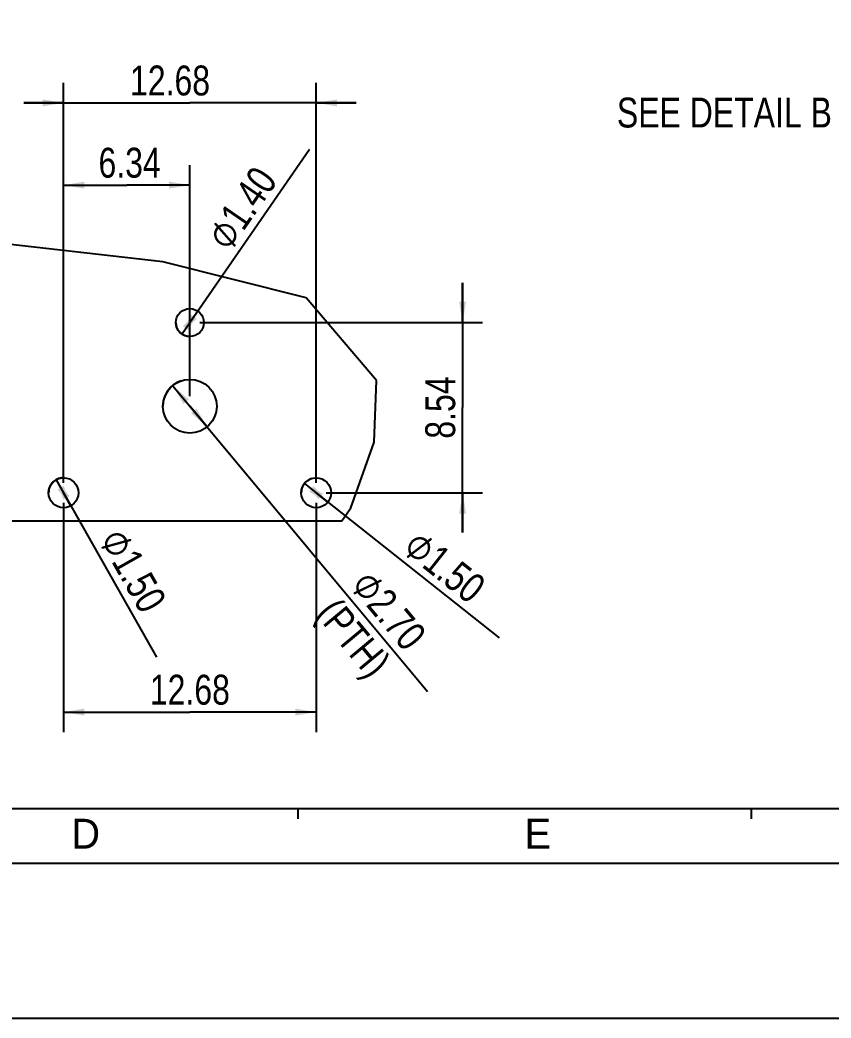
# Model space of a CAD drawing. Header units: millimetres. Extents: x 0 to 420, y 0 to 297.
# Drawn here: x 177.6 to 259, y 0 to 100.2 of the extents above; entities that cross this region are included whole.
import ezdxf

# ---------------------------------------------------------------- set-up
doc = ezdxf.new("R2010")
doc.units = ezdxf.units.MM
doc.header["$LTSCALE"] = 23.1
doc.layers.get('0').update_dxf_attribs({"linetype": 'CONTINUOUS'})
doc.layers.add('ASSEM_MEM', color=7, linetype='CONTINUOUS')
doc.layers.add('DETAIL', color=7, linetype='CONTINUOUS')
doc.styles.get("Standard").update_dxf_attribs({"font": 'txt', "width": 0.8})
doc.styles.add('TEXTSTYLE_2', font='txt')
doc.styles.add('TEXTSTYLE_3', font='symbol_asme.ttf')
doc.dimstyles.new('DIMSTYLE_3', dxfattribs={"dimtxt": 3, "dimasz": 2.1, "dimexe": 2, "dimexo": 1, "dimgap": 0.75, "dimtad": 0, "dimtih": 1, "dimtoh": 1, "dimzin": 0, "dimdsep": 46, "dimtxsty": 'STANDARD', "dimblk": '_FILLED', "dimblk1": '_FILLED', "dimblk2": '_FILLED', "dimcen": 0.09, "dimazin": 0, "dimtp": 0.01, "dimtm": 0.01, "dimtfac": 1, "dimtofl": 0, "dimtmove": 0, "dimatfit": 3, "dimldrblk": '_FILLED', "dimfxl": 1, "dimtolj": 1, "dimtzin": 0, "dimarcsym": 0})
doc.dimstyles.new('DIMSTYLE_5', dxfattribs={"dimtxt": 3, "dimasz": 2.1, "dimexe": 2, "dimexo": 1, "dimgap": 0.75, "dimtad": 1, "dimlfac": 0.5, "dimzin": 0, "dimdsep": 46, "dimtxsty": 'STANDARD', "dimblk": '_FILLED', "dimblk1": '_FILLED', "dimblk2": '_FILLED', "dimcen": 0.09, "dimazin": 0, "dimtp": 0.01, "dimtm": 0.01, "dimtfac": 1, "dimtofl": 0, "dimtmove": 0, "dimatfit": 3, "dimldrblk": '_FILLED', "dimfxl": 1, "dimtolj": 1, "dimtzin": 0, "dimarcsym": 0})
doc.dimstyles.new('DIMSTYLE_6', dxfattribs={"dimtxt": 3, "dimasz": 2.1, "dimexe": 2, "dimexo": 1, "dimtad": 1, "dimlfac": 0.5, "dimzin": 0, "dimdsep": 46, "dimtxsty": 'STANDARD', "dimblk": '_FILLED', "dimblk1": '_FILLED', "dimblk2": '_FILLED', "dimcen": 0.09, "dimazin": 0, "dimtp": 0.01, "dimtm": 0.01, "dimtfac": 1, "dimtmove": 0, "dimatfit": 2, "dimldrblk": '_FILLED', "dimfxl": 1, "dimtolj": 1, "dimtzin": 0, "dimarcsym": 0})

# ---------------------------------------------------------------- blocks, each defined once
blk = doc.blocks.new('_FILLED')
at = {"color": 0, "linetype": 'BYBLOCK'}
blk.add_solid([(0, 0), (-1, 0.167), (-1, -0.167)], dxfattribs=at)
blk = doc.blocks.new('*D46')
at = {"color": 2, "linetype": 'CONTINUOUS'}
for p, q in [((181.98, 51.71), (181.98, 28.7)), ((207.34, 51.71), (207.34, 28.7)), ((181.98, 30.7), (194.66, 30.7)), ((207.34, 30.7), (194.66, 30.7))]:
    blk.add_line(p, q, dxfattribs=at)
at = {"color": 2, "linetype": 'CONTINUOUS', "xscale": 2.1, "yscale": 2.1, "zscale": 2.1, "rotation": 180}
blk.add_blockref('_FILLED', (181.98, 30.7), dxfattribs=at)
at = {"color": 2, "linetype": 'CONTINUOUS', "xscale": 2.1, "yscale": 2.1, "zscale": 2.1}
blk.add_blockref('_FILLED', (207.34, 30.7), dxfattribs=at)
at = {"color": 2, "linetype": 'CONTINUOUS', "insert": (194.66, 34.45), "char_height": 3, "width": 12, "attachment_point": 2, "line_spacing_factor": 0.9}
blk.add_mtext('12.68', dxfattribs=at)
blk = doc.blocks.new('*D47')
at = {"color": 2, "linetype": 'CONTINUOUS'}
for p, q in [((222.04, 69.79), (222.04, 73.79)), ((222.04, 73.79), (222.04, 61.25)), ((195.66, 69.79), (224.04, 69.79)), ((222.04, 48.71), (222.04, 61.25)), ((208.34, 52.71), (224.04, 52.71)), ((222.04, 52.71), (222.04, 48.71))]:
    blk.add_line(p, q, dxfattribs=at)
at = {"color": 2, "linetype": 'CONTINUOUS', "xscale": 2.1, "yscale": 2.1, "zscale": 2.1}
for p, rotation in [((222.04, 69.79), 270), ((222.04, 52.71), 90)]:
    blk.add_blockref('_FILLED', p, dxfattribs=dict(at, rotation=rotation))
at = {"color": 2, "linetype": 'CONTINUOUS', "insert": (218.29, 61.26), "char_height": 3, "width": 9.6, "attachment_point": 2, "rotation": 90, "line_spacing_factor": 0.9}
blk.add_mtext('8.54', dxfattribs=at)
blk = doc.blocks.new('*D48')
at = {"color": 2, "linetype": 'CONTINUOUS'}
for p, q in [((181.98, 53.71), (181.98, 85.58)), ((194.66, 62.39), (194.66, 85.58)), ((181.98, 83.58), (188.32, 83.58)), ((194.66, 83.58), (188.32, 83.58))]:
    blk.add_line(p, q, dxfattribs=at)
at = {"color": 2, "linetype": 'CONTINUOUS', "xscale": 2.1, "yscale": 2.1, "zscale": 2.1, "rotation": 180}
blk.add_blockref('_FILLED', (181.98, 83.58), dxfattribs=at)
at = {"color": 2, "linetype": 'CONTINUOUS', "xscale": 2.1, "yscale": 2.1, "zscale": 2.1}
blk.add_blockref('_FILLED', (194.66, 83.58), dxfattribs=at)
at = {"color": 2, "linetype": 'CONTINUOUS', "insert": (188.61, 87.33), "char_height": 3, "width": 9.6, "attachment_point": 2, "line_spacing_factor": 0.9}
blk.add_mtext('6.34', dxfattribs=at)
blk = doc.blocks.new('*D49')
at = {"color": 2, "linetype": 'CONTINUOUS'}
for p, q in [((181.98, 53.71), (181.98, 93.83)), ((207.34, 53.71), (207.34, 93.83)), ((181.98, 91.83), (177.98, 91.83)), ((177.98, 91.83), (194.66, 91.83)), ((211.34, 91.83), (194.66, 91.83)), ((207.34, 91.83), (211.34, 91.83))]:
    blk.add_line(p, q, dxfattribs=at)
at = {"color": 2, "linetype": 'CONTINUOUS', "xscale": 2.1, "yscale": 2.1, "zscale": 2.1}
blk.add_blockref('_FILLED', (181.98, 91.83), dxfattribs=at)
at = {"color": 2, "linetype": 'CONTINUOUS', "xscale": 2.1, "yscale": 2.1, "zscale": 2.1, "rotation": 180}
blk.add_blockref('_FILLED', (207.34, 91.83), dxfattribs=at)
at = {"color": 2, "linetype": 'CONTINUOUS', "insert": (192.67, 95.58), "char_height": 3, "width": 12, "attachment_point": 2, "line_spacing_factor": 0.9}
blk.add_mtext('12.68', dxfattribs=at)
blk = doc.blocks.new('*D51')
at = {"color": 2, "linetype": 'CONTINUOUS'}
for p, q in [((192.93, 63.46), (194.66, 61.39)), ((196.39, 59.32), (194.66, 61.39)), ((194.66, 61.39), (218.5, 32.78))]:
    blk.add_line(p, q, dxfattribs=at)
at = {"color": 2, "linetype": 'CONTINUOUS', "xscale": 2.1, "yscale": 2.1, "zscale": 2.1}
for p, rotation in [((192.93, 63.46), 129.81532277), ((196.39, 59.32), 309.81532277)]:
    blk.add_blockref('_FILLED', p, dxfattribs=dict(at, rotation=rotation))
at = {"color": 2, "linetype": 'CONTINUOUS', "insert": (212.97, 45.28), "char_height": 3, "width": 19.7077, "attachment_point": 1, "rotation": 309.8153, "line_spacing_factor": 0.9, "style": 'TEXTSTYLE_3'}
blk.add_mtext('⌀\\ftxt;{\\W0.8;2.70}\\P{\\W0.8;(PTH)}', dxfattribs=at)
blk = doc.blocks.new('*D55')
at = {"color": 2, "linetype": 'CONTINUOUS'}
for p, q in [((194.66, 69.79), (206.66, 87.2)), ((195.45, 70.94), (194.66, 69.79)), ((193.86, 68.64), (194.66, 69.79))]:
    blk.add_line(p, q, dxfattribs=at)
at = {"color": 2, "linetype": 'CONTINUOUS', "xscale": 2.1, "yscale": 2.1, "zscale": 2.1}
for p, rotation in [((195.45, 70.94), 55.4116750176), ((193.86, 68.64), 235.4116750176)]:
    blk.add_blockref('_FILLED', p, dxfattribs=dict(at, rotation=rotation))
at = {"color": 2, "linetype": 'CONTINUOUS', "insert": (196.12, 78.51), "char_height": 3, "width": 19.7077, "attachment_point": 1, "rotation": 55.4117, "line_spacing_factor": 0.9, "style": 'TEXTSTYLE_3'}
blk.add_mtext('⌀\\ftxt;{\\W0.8;1.40}', dxfattribs=at)
blk = doc.blocks.new('*D56')
at = {"color": 2, "linetype": 'CONTINUOUS'}
for p, q in [((181.24, 54.01), (181.98, 52.71)), ((182.72, 51.4), (181.98, 52.71)), ((181.98, 52.71), (191.32, 36.21))]:
    blk.add_line(p, q, dxfattribs=at)
at = {"color": 2, "linetype": 'CONTINUOUS', "xscale": 2.1, "yscale": 2.1, "zscale": 2.1}
for p, rotation in [((181.24, 54.01), 119.5255076013), ((182.72, 51.4), 299.5255076013)]:
    blk.add_blockref('_FILLED', p, dxfattribs=dict(at, rotation=rotation))
at = {"color": 2, "linetype": 'CONTINUOUS', "insert": (188.11, 49.49), "char_height": 3, "width": 19.7077, "attachment_point": 1, "rotation": 299.5255, "line_spacing_factor": 0.9, "style": 'TEXTSTYLE_3'}
blk.add_mtext('⌀\\ftxt;{\\W0.8;1.50}', dxfattribs=at)
blk = doc.blocks.new('*D57')
at = {"color": 2, "linetype": 'CONTINUOUS'}
for p, q in [((206.16, 53.64), (207.34, 52.71)), ((208.51, 51.78), (207.34, 52.71)), ((207.34, 52.71), (225.7, 38.14))]:
    blk.add_line(p, q, dxfattribs=at)
at = {"color": 2, "linetype": 'CONTINUOUS', "xscale": 2.1, "yscale": 2.1, "zscale": 2.1}
for p, rotation in [((206.16, 53.64), 141.5597613105), ((208.51, 51.78), 321.5597613105)]:
    blk.add_blockref('_FILLED', p, dxfattribs=dict(at, rotation=rotation))
at = {"color": 2, "linetype": 'CONTINUOUS', "insert": (217.74, 49.24), "char_height": 3, "width": 19.7077, "attachment_point": 1, "rotation": 321.5598, "line_spacing_factor": 0.9, "style": 'TEXTSTYLE_3'}
blk.add_mtext('⌀\\ftxt;{\\W0.8;1.50}', dxfattribs=at)
blk = doc.blocks.new('*D67')
at = {"color": 2, "linetype": 'CONTINUOUS'}
blk.add_line((242.14, 132.13), (242.14, 113.48), dxfattribs=at)
at = {"color": 2, "linetype": 'CONTINUOUS', "insert": (238.39, 111.98), "char_height": 3, "width": 14.4, "attachment_point": 3, "rotation": 90, "line_spacing_factor": 0.9}
blk.add_mtext('102.70', dxfattribs=at)

msp = doc.modelspace()

# ---------------------------------------------------------------- linework, layer by layer
at = {"color": 7, "linetype": 'CONTINUOUS'}
for p, q in [((191.946, 75.883), (174.301, 77.9)), ((206.335, 72.275), (191.946, 75.883)), ((213.396, 63.972), (206.335, 72.275)), ((213.161, 57.801), (213.396, 63.972)), ((210.829, 51.204), (213.161, 57.801)), ((209.912, 49.889), (210.829, 51.204)), ((0, 0), (420, 0))]:
    msp.add_line(p, q, dxfattribs=at)
at = {"color": 4, "linetype": 'CONTINUOUS'}
for p, q in [((396, 21), (23.5, 21)), ((205.5, 21), (205.5, 20)), ((251, 21), (251, 20)), ((401, 15.5), (19, 15.5))]:
    msp.add_line(p, q, dxfattribs=at)
at = {"color": 2, "linetype": 'CONTINUOUS'}
for centre, radius, start, end in [((194.657, 69.789), 1.4, 180, 270.94935), ((194.657, 61.389), 2.7, 109.49219, 180), ((181.977, 52.709), 1.5, 85.83544, 180), ((207.337, 52.709), 1.5, 107.86969, 180)]:
    msp.add_arc(centre, radius, start, end, dxfattribs=at)
at = {"layer": 'ASSEM_MEM', "color": 7, "linetype": 'CONTINUOUS'}
msp.add_line((151.648, 49.889), (209.912, 49.889), dxfattribs=at)
for centre, radius in [((194.657, 69.789), 1.4), ((194.657, 61.389), 2.7), ((181.977, 52.709), 1.5), ((207.337, 52.709), 1.5)]:
    msp.add_circle(centre, radius, dxfattribs=at)

# ---------------------------------------------------------------- texts
at = {"color": 2, "linetype": 'CONTINUOUS', "char_height": 3, "width": 3, "attachment_point": 1, "line_spacing_factor": 0.9, "style": 'TEXTSTYLE_2'}
for s, insert in [('D', (182.75, 20)), ('E', (228.25, 20))]:
    msp.add_mtext(s, dxfattribs=dict(at, insert=insert))
at = {"layer": 'DETAIL', "color": 2, "linetype": 'CONTINUOUS', "insert": (259.106, 92.362), "char_height": 3, "width": 28.8, "attachment_point": 3, "line_spacing_factor": 0.9}
msp.add_mtext('SEE DETAIL B', dxfattribs=at)

# ---------------------------------------------------------------- dimensions: what is measured, and where the dimension line sits
at = {"color": 2, "linetype": 'CONTINUOUS'}
dim = msp.add_ordinate_dim(feature_location=(242.141, 132.131), offset=(0, -18.65), dtype=1, origin=(344.841, 133.131), dimstyle='DIMSTYLE_3', override={"dimtad": 1, "dimtih": 0, "dimtoh": 0}, dxfattribs=at)
dim.commit()
dim.dimension.update_dxf_attribs({"geometry": '*D67', "text_midpoint": (239.891, 105.08)})
for base, picture, middle in [((207.337, 91.826), '*D49', (193.046, 91.826)), ((207.337, 30.702), '*D46', (195.032, 30.702))]:
    dim = msp.add_linear_dim(base=base, p1=(181.977, 52.709), p2=(207.337, 52.709), dimstyle='DIMSTYLE_5', dxfattribs=at)
    dim.commit()
    dim.dimension.update_dxf_attribs({"geometry": picture, "text_midpoint": middle, "dimtype": 160})
for p1, p2, text, picture, middle in [((195.452, 70.942), (193.862, 68.636), '{\\fSymbol_ASME;\\W1.0;⌀}<>', '*D55', (201.082, 83.07)), ((196.386, 59.315), (192.928, 63.463), '{\\fSymbol_ASME;\\W1.0;⌀}<>\\P(PTH)', '*D51', (214.296, 38.268)), ((182.716, 51.404), (181.238, 54.014), '{\\fSymbol_ASME;\\W1.0;⌀}<>', '*D56', (190.04, 43.038)), ((208.512, 51.776), (206.162, 53.642), '{\\fSymbol_ASME;\\W1.0;⌀}<>', '*D57', (221.95, 43.983))]:
    dim = msp.add_diameter_dim_2p(p1=p1, p2=p2, text=text, dimstyle='DIMSTYLE_6', override={"dimpost": '<>'}, dxfattribs=at)
    dim.commit()
    dim.dimension.update_dxf_attribs({"geometry": picture, "text_midpoint": middle, "dimtype": 163})
for base, p1, p2, angle, picture, middle in [((181.977, 83.581), (194.657, 61.389), (181.977, 52.709), 180, '*D48', (188.687, 83.581)), ((222.035, 69.789), (207.337, 52.709), (194.657, 69.789), 90, '*D47', (222.035, 61.257))]:
    dim = msp.add_linear_dim(base=base, p1=p1, p2=p2, angle=angle, dimstyle='DIMSTYLE_5', dxfattribs=at)
    dim.commit()
    dim.dimension.update_dxf_attribs({"geometry": picture, "text_midpoint": middle, "dimtype": 160})

doc.saveas('drawing.dxf')
